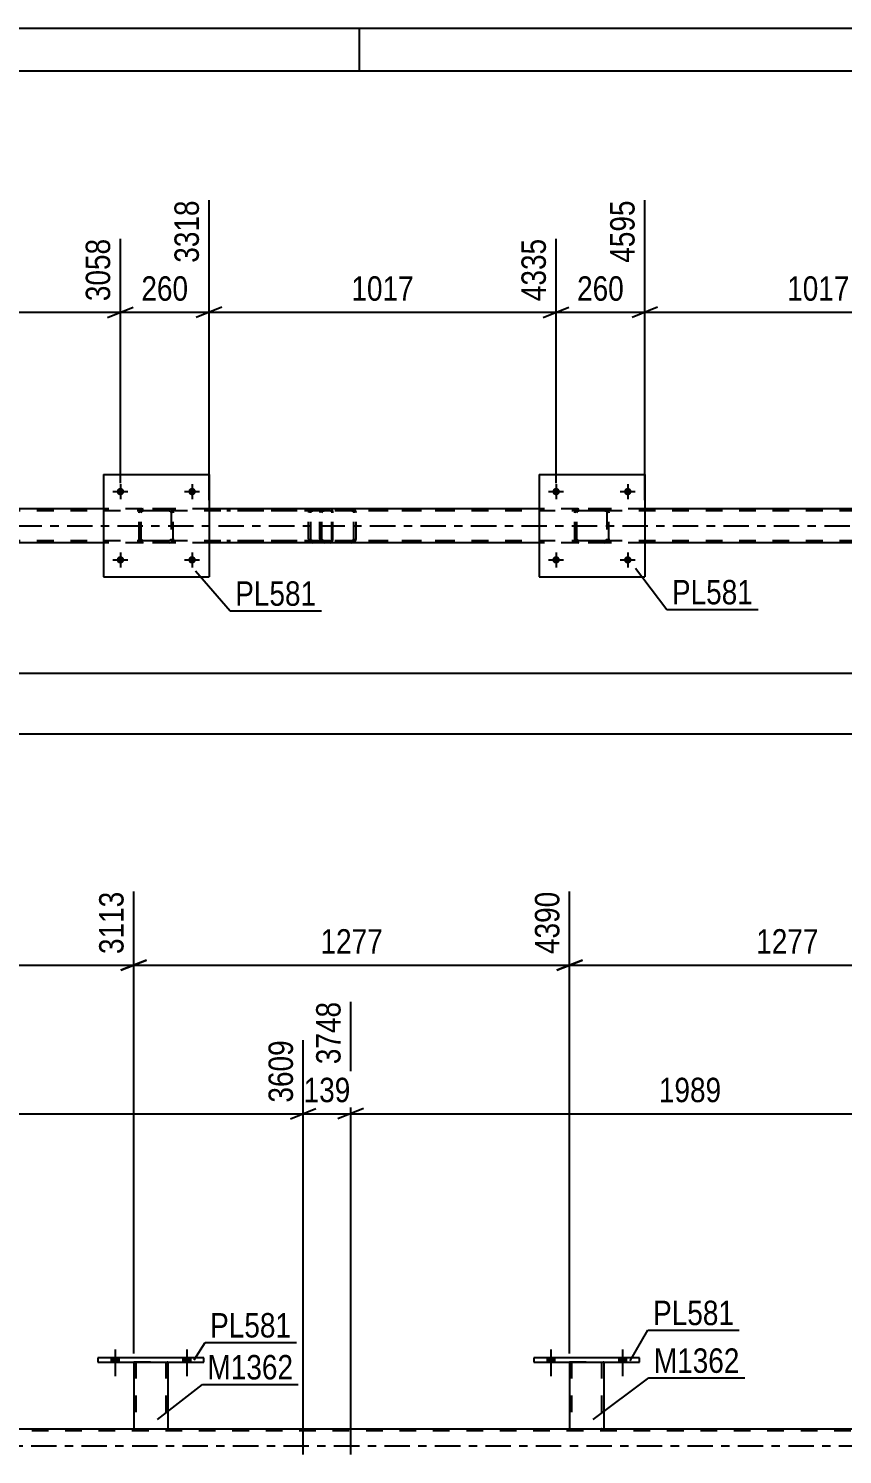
# Model space of a CAD drawing. Header units: millimetres. Extents: x 0 to 841, y 0 to 594.
# Drawn here: x 172.2 to 267.6, y 426.9 to 594 of the extents above; entities that cross this region are included whole.
import ezdxf

# ---------------------------------------------------------------- set-up
doc = ezdxf.new("R2010")
doc.units = ezdxf.units.MM
doc.linetypes.add('DXK_LINE_DOT2', pattern=[3.9198, 1.9599, -1.9599])
doc.linetypes.add('DXK_LINE_DOT3', pattern=[5.9187, 2.979, -0.9799, 0.9799, -0.9799])
doc.styles.add('Arial Narrow', font='ARIALN.TTF', dxfattribs={"height": 0.2})

# ---------------------------------------------------------------- blocks, each defined once
blk = doc.blocks.new('Unknown-122615341-1133 - 26243')
at = {"color": 5, "linetype": 'Continuous'}
for p, q in [((841, 594), (0, 594)), ((211, 589), (211, 594)), ((836, 589), (5, 589))]:
    blk.add_line(p, q, dxfattribs=at)
blk = doc.blocks.new('Bolt-122615341-4693 - 4686')
at = {"linetype": 'Continuous'}
for points in [[(234.48, 531.73, -1), (233.6, 531.73, -1)], [(242.88, 531.73, -1), (242, 531.73, -1)]]:
    blk.add_hatch(color=1, dxfattribs=at).paths.add_polyline_path(points)
at = {"color": 1, "linetype": 'Continuous'}
for p, q in [((233.16, 531.73), (234.92, 531.73)), ((234.04, 532.61), (234.04, 530.85)), ((241.56, 531.73), (243.32, 531.73)), ((242.44, 532.61), (242.44, 530.85))]:
    blk.add_line(p, q, dxfattribs=at)
blk = doc.blocks.new('Bolt-122615341-4696 - 4686')
at = {"linetype": 'Continuous'}
for points in [[(183.4, 539.73, -1), (182.52, 539.73, -1)], [(191.8, 539.73, -1), (190.92, 539.73, -1)]]:
    blk.add_hatch(color=1, dxfattribs=at).paths.add_polyline_path(points)
at = {"color": 1, "linetype": 'Continuous'}
for p, q in [((182.96, 540.61), (182.96, 538.85)), ((191.36, 540.61), (191.36, 538.85)), ((182.08, 539.73), (183.84, 539.73)), ((190.48, 539.73), (192.24, 539.73))]:
    blk.add_line(p, q, dxfattribs=at)
blk = doc.blocks.new('Bolt-122615341-4694 - 4686')
at = {"linetype": 'Continuous'}
for points in [[(234.48, 539.73, -1), (233.6, 539.73, -1)], [(242.88, 539.73, -1), (242, 539.73, -1)]]:
    blk.add_hatch(color=1, dxfattribs=at).paths.add_polyline_path(points)
at = {"color": 1, "linetype": 'Continuous'}
for p, q in [((234.04, 540.61), (234.04, 538.85)), ((242.44, 540.61), (242.44, 538.85)), ((233.16, 539.73), (234.92, 539.73)), ((241.56, 539.73), (243.32, 539.73))]:
    blk.add_line(p, q, dxfattribs=at)
blk = doc.blocks.new('Bolt-122615341-4695 - 4686')
at = {"linetype": 'Continuous'}
for points in [[(183.4, 531.73, -1), (182.52, 531.73, -1)], [(191.8, 531.73, -1), (190.92, 531.73, -1)]]:
    blk.add_hatch(color=1, dxfattribs=at).paths.add_polyline_path(points)
at = {"color": 1, "linetype": 'Continuous'}
for p, q in [((182.08, 531.73), (183.84, 531.73)), ((182.96, 532.61), (182.96, 530.85)), ((190.48, 531.73), (192.24, 531.73)), ((191.36, 532.61), (191.36, 530.85))]:
    blk.add_line(p, q, dxfattribs=at)
blk = doc.blocks.new('Part-122615341-4714 - 4686')
at = {"color": 2, "linetype": 'Continuous'}
for p, q in [((232.04, 541.73), (232.04, 529.73)), ((232.04, 541.73), (244.44, 541.73)), ((244.44, 541.73), (244.44, 529.73)), ((232.04, 529.73), (244.44, 529.73))]:
    blk.add_line(p, q, dxfattribs=at)
blk = doc.blocks.new('Part-122615341-4715 - 4686')
at = {"color": 7, "linetype": 'DXK_LINE_DOT2'}
for p, q in [((185.16, 537.25), (185.2, 537.43)), ((185.2, 537.43), (185.16, 537.25)), ((185.16, 534.21), (185.16, 537.25)), ((185.4, 537.25), (185.42, 537.34)), ((185.4, 534.21), (185.4, 537.25)), ((185.42, 537.34), (185.47, 537.42)), ((185.46, 537.69), (185.64, 537.73)), ((185.64, 537.73), (185.46, 537.69)), ((185.47, 537.42), (185.55, 537.47)), ((185.55, 537.47), (185.64, 537.49)), ((188.68, 537.73), (185.64, 537.73)), ((188.68, 537.49), (185.64, 537.49)), ((188.68, 537.73), (188.86, 537.69)), ((188.86, 537.69), (188.68, 537.73)), ((188.68, 537.49), (188.77, 537.47)), ((188.77, 537.47), (188.85, 537.42)), ((188.85, 537.42), (188.9, 537.34)), ((188.9, 537.34), (188.92, 537.25)), ((188.92, 537.25), (188.92, 534.21)), ((189.12, 537.43), (189.16, 537.25)), ((189.16, 537.25), (189.12, 537.43)), ((189.16, 534.21), (189.16, 537.25)), ((185.2, 534.02), (185.16, 534.21)), ((185.16, 534.21), (185.2, 534.02)), ((185.42, 534.12), (185.4, 534.21)), ((185.47, 534.04), (185.42, 534.12)), ((185.64, 533.73), (185.46, 533.76)), ((185.46, 533.76), (185.64, 533.73)), ((185.55, 533.99), (185.47, 534.04)), ((185.64, 533.97), (185.55, 533.99)), ((188.68, 533.97), (185.64, 533.97)), ((188.68, 533.73), (185.64, 533.73)), ((188.77, 533.99), (188.68, 533.97)), ((188.86, 533.76), (188.68, 533.73)), ((188.68, 533.73), (188.86, 533.76)), ((188.85, 534.04), (188.77, 533.99)), ((188.9, 534.12), (188.85, 534.04)), ((188.92, 534.21), (188.9, 534.12)), ((189.16, 534.21), (189.12, 534.02)), ((189.12, 534.02), (189.16, 534.21))]:
    blk.add_line(p, q, dxfattribs=at)
at = {"color": 7, "linetype": 'DXK_LINE_DOT3'}
blk.add_line((187.16, 535.73), (187.16, 535.73), dxfattribs=at)
at = {"color": 7, "linetype": 'DXK_LINE_DOT2'}
for centre, start, end in [((185.64, 537.25), 112.5, 157.5), ((185.64, 537.25), 112.5, 157.5), ((188.68, 537.25), 22.5, 67.5), ((188.68, 537.25), 22.5, 67.5), ((185.64, 534.21), 202.5, 247.5), ((185.64, 534.21), 202.5, 247.5), ((188.68, 534.21), 292.5, 337.5), ((188.68, 534.21), 292.5, 337.5)]:
    blk.add_arc(centre, 0.48, start, end, dxfattribs=at)
blk = doc.blocks.new('Part-122615341-4720 - 4686')
at = {"color": 2, "linetype": 'Continuous'}
for p, q in [((180.96, 541.73), (180.96, 529.73)), ((180.96, 541.73), (193.36, 541.73)), ((193.36, 541.73), (193.36, 529.73)), ((180.96, 529.73), (193.36, 529.73))]:
    blk.add_line(p, q, dxfattribs=at)
blk = doc.blocks.new('Part-122615341-4876 - 4686')
at = {"color": 7, "linetype": 'DXK_LINE_DOT2'}
for p, q in [((759.19, 537.49), (111.6, 537.49)), ((193.36, 537.73), (180.96, 537.73)), ((244.44, 537.73), (232.04, 537.73)), ((759.19, 533.97), (111.6, 533.97)), ((193.36, 533.73), (180.96, 533.73)), ((244.44, 533.73), (232.04, 533.73))]:
    blk.add_line(p, q, dxfattribs=at)
at = {"color": 2, "linetype": 'Continuous'}
for p, q in [((180.96, 537.73), (142.28, 537.73)), ((232.04, 537.73), (193.36, 537.73)), ((283.12, 537.73), (244.44, 537.73)), ((180.96, 533.73), (142.28, 533.73)), ((232.04, 533.73), (193.36, 533.73)), ((283.12, 533.73), (244.44, 533.73))]:
    blk.add_line(p, q, dxfattribs=at)
at = {"color": 7, "linetype": 'DXK_LINE_DOT3'}
blk.add_line((111.6, 535.73), (759.19, 535.73), dxfattribs=at)
blk = doc.blocks.new('Part-122615341-4801 - 4686')
at = {"color": 7, "linetype": 'DXK_LINE_DOT2'}
for p, q in [((207.61, 537.73), (195.45, 537.73)), ((207.61, 537.49), (195.45, 537.49)), ((205.05, 537.42), (205.02, 537.25)), ((205.02, 534.21), (205.02, 537.25)), ((205.05, 537.43), (205.05, 537.42)), ((205.27, 537.25), (205.29, 537.34)), ((205.27, 534.21), (205.27, 537.25)), ((205.29, 537.34), (205.34, 537.42)), ((205.52, 537.73), (205.33, 537.69)), ((205.34, 537.42), (205.42, 537.47)), ((205.42, 537.47), (205.52, 537.49)), ((206.33, 537.49), (206.33, 537.73)), ((207.71, 537.69), (207.61, 537.73)), ((207.61, 537.49), (207.66, 537.47)), ((207.66, 537.47), (207.71, 537.42)), ((207.8, 537.59), (207.71, 537.69)), ((207.71, 537.42), (207.74, 537.34)), ((207.74, 537.34), (207.75, 537.25)), ((207.75, 534.21), (207.75, 537.25)), ((207.86, 537.43), (207.8, 537.59)), ((207.88, 537.25), (207.86, 537.43)), ((207.88, 534.21), (207.88, 537.25)), ((207.61, 533.97), (195.45, 533.97)), ((207.61, 533.73), (195.45, 533.73)), ((205.02, 534.21), (205.05, 534.03)), ((205.29, 534.12), (205.27, 534.21)), ((205.34, 534.04), (205.29, 534.12)), ((205.33, 533.77), (205.52, 533.73)), ((205.42, 533.99), (205.34, 534.04)), ((205.52, 533.97), (205.42, 533.99)), ((206.33, 533.73), (206.33, 533.97)), ((207.66, 533.99), (207.61, 533.97)), ((207.61, 533.73), (207.71, 533.77)), ((207.71, 534.04), (207.66, 533.99)), ((207.74, 534.12), (207.71, 534.04)), ((207.71, 533.77), (207.8, 533.87)), ((207.75, 534.21), (207.74, 534.12)), ((207.8, 533.87), (207.86, 534.03)), ((207.86, 534.03), (207.88, 534.21))]:
    blk.add_line(p, q, dxfattribs=at)
for centre, start, end in [((205.5, 537.23), 111.1941, 156.1506), ((205.5, 534.22), 203.8494, 248.8059)]:
    blk.add_arc(centre, 0.492, start, end, dxfattribs=at)
blk = doc.blocks.new('Part-122615341-4824 - 4686')
at = {"color": 7, "linetype": 'DXK_LINE_DOT2'}
for p, q in [((206.37, 537.42), (206.33, 537.25)), ((206.33, 534.21), (206.33, 537.25)), ((206.37, 537.43), (206.37, 537.42)), ((206.59, 537.25), (206.61, 537.34)), ((206.59, 534.21), (206.59, 537.25)), ((206.61, 537.34), (206.67, 537.42)), ((206.85, 537.73), (206.65, 537.69)), ((206.67, 537.42), (206.75, 537.47)), ((206.75, 537.47), (206.85, 537.49)), ((221.83, 537.73), (206.85, 537.73)), ((221.83, 537.49), (206.85, 537.49)), ((210.28, 537.69), (210.08, 537.73)), ((210.08, 537.49), (210.18, 537.47)), ((210.18, 537.47), (210.26, 537.42)), ((210.26, 537.42), (210.32, 537.34)), ((210.32, 537.34), (210.34, 537.25)), ((210.34, 534.21), (210.34, 537.25)), ((210.56, 537.42), (210.55, 537.43)), ((210.59, 537.25), (210.56, 537.42)), ((210.59, 534.21), (210.59, 537.25)), ((206.33, 534.21), (206.37, 534.03)), ((206.61, 534.12), (206.59, 534.21)), ((206.67, 534.04), (206.61, 534.12)), ((206.65, 533.77), (206.85, 533.73)), ((206.75, 533.99), (206.67, 534.04)), ((206.85, 533.97), (206.75, 533.99)), ((221.83, 533.97), (206.85, 533.97)), ((221.83, 533.73), (206.85, 533.73)), ((210.18, 533.99), (210.08, 533.97)), ((210.08, 533.73), (210.28, 533.77)), ((210.26, 534.04), (210.18, 533.99)), ((210.32, 534.12), (210.26, 534.04)), ((210.34, 534.21), (210.32, 534.12)), ((210.55, 534.03), (210.59, 534.21))]:
    blk.add_line(p, q, dxfattribs=at)
for centre, start, end in [((206.83, 537.23), 110.7583, 155.68), ((210.1, 537.23), 24.32, 69.2417), ((206.83, 534.23), 204.32, 249.2417), ((210.1, 534.23), 290.7583, 335.68)]:
    blk.add_arc(centre, 0.496, start, end, dxfattribs=at)
blk = doc.blocks.new('Part-122615341-4843 - 4686')
at = {"color": 7, "linetype": 'DXK_LINE_DOT2'}
for p, q in [((236.24, 537.25), (236.28, 537.43)), ((236.28, 537.43), (236.24, 537.25)), ((236.24, 534.21), (236.24, 537.25)), ((236.48, 537.25), (236.5, 537.34)), ((236.48, 534.21), (236.48, 537.25)), ((236.5, 537.34), (236.55, 537.42)), ((236.54, 537.69), (236.72, 537.73)), ((236.72, 537.73), (236.54, 537.69)), ((236.55, 537.42), (236.63, 537.47)), ((236.63, 537.47), (236.72, 537.49)), ((239.76, 537.73), (236.72, 537.73)), ((239.76, 537.49), (236.72, 537.49)), ((239.76, 537.73), (239.94, 537.69)), ((239.94, 537.69), (239.76, 537.73)), ((239.76, 537.49), (239.85, 537.47)), ((239.85, 537.47), (239.93, 537.42)), ((239.93, 537.42), (239.98, 537.34)), ((239.98, 537.34), (240, 537.25)), ((240, 537.25), (240, 534.21)), ((240.2, 537.43), (240.24, 537.25)), ((240.24, 537.25), (240.2, 537.43)), ((240.24, 534.21), (240.24, 537.25)), ((236.28, 534.02), (236.24, 534.21)), ((236.24, 534.21), (236.28, 534.02)), ((236.5, 534.12), (236.48, 534.21)), ((236.55, 534.04), (236.5, 534.12)), ((236.72, 533.73), (236.54, 533.76)), ((236.54, 533.76), (236.72, 533.73)), ((236.63, 533.99), (236.55, 534.04)), ((236.72, 533.97), (236.63, 533.99)), ((239.76, 533.97), (236.72, 533.97)), ((239.76, 533.73), (236.72, 533.73)), ((239.85, 533.99), (239.76, 533.97)), ((239.94, 533.76), (239.76, 533.73)), ((239.76, 533.73), (239.94, 533.76)), ((239.93, 534.04), (239.85, 533.99)), ((239.98, 534.12), (239.93, 534.04)), ((240, 534.21), (239.98, 534.12)), ((240.24, 534.21), (240.2, 534.02)), ((240.2, 534.02), (240.24, 534.21))]:
    blk.add_line(p, q, dxfattribs=at)
at = {"color": 7, "linetype": 'DXK_LINE_DOT3'}
blk.add_line((238.24, 535.73), (238.24, 535.73), dxfattribs=at)
at = {"color": 7, "linetype": 'DXK_LINE_DOT2'}
for centre, start, end in [((236.72, 537.25), 112.5, 157.5), ((236.72, 537.25), 112.5, 157.5), ((239.76, 537.25), 22.5, 67.5), ((239.76, 537.25), 22.5, 67.5), ((236.72, 534.21), 202.5, 247.5), ((236.72, 534.21), 202.5, 247.5), ((239.76, 534.21), 292.5, 337.5), ((239.76, 534.21), 292.5, 337.5)]:
    blk.add_arc(centre, 0.48, start, end, dxfattribs=at)
blk = doc.blocks.new('Bolt-122615341-3471 - 3010')
at = {"linetype": 'Continuous'}
for points in [[(232.98, 437.73), (233.86, 437.73), (233.86, 438.21), (232.98, 438.21)], [(241.38, 437.73), (242.26, 437.73), (242.26, 438.21), (241.38, 438.21)]]:
    blk.add_hatch(color=1, dxfattribs=at).paths.add_polyline_path(points)
at = {"color": 1, "linetype": 'Continuous'}
for p, q in [((232.98, 438.21), (232.98, 437.73)), ((233.42, 439.21), (233.42, 436.09)), ((233.86, 438.21), (233.86, 437.73)), ((241.38, 438.21), (241.38, 437.73)), ((241.82, 439.21), (241.82, 436.09)), ((242.26, 438.21), (242.26, 437.73))]:
    blk.add_line(p, q, dxfattribs=at)
blk = doc.blocks.new('Part-122615341-3197 - 3010')
at = {"color": 2, "linetype": 'Continuous'}
blk.add_line((60.03, 429.89), (758.57, 429.89), dxfattribs=at)
at = {"color": 7, "linetype": 'DXK_LINE_DOT2'}
blk.add_line((758.57, 429.65), (60.03, 429.65), dxfattribs=at)
at = {"color": 7, "linetype": 'DXK_LINE_DOT3'}
blk.add_line((60.03, 427.89), (758.57, 427.89), dxfattribs=at)
blk = doc.blocks.new('Part-122615341-3330 - 3010')
at = {"color": 2, "linetype": 'Continuous'}
for p, q in [((231.42, 438.21), (231.42, 437.73)), ((243.82, 438.21), (231.42, 438.21)), ((243.82, 437.73), (243.82, 438.21)), ((231.42, 437.73), (243.82, 437.73))]:
    blk.add_line(p, q, dxfattribs=at)
blk = doc.blocks.new('Bolt-122615341-3424 - 3010')
at = {"linetype": 'Continuous'}
for points in [[(232.98, 437.73), (233.86, 437.73), (233.86, 438.21), (232.98, 438.21)], [(241.38, 437.73), (242.26, 437.73), (242.26, 438.21), (241.38, 438.21)]]:
    blk.add_hatch(color=1, dxfattribs=at).paths.add_polyline_path(points)
at = {"color": 1, "linetype": 'Continuous'}
for p, q in [((232.98, 438.21), (232.98, 437.73)), ((233.42, 439.21), (233.42, 436.09)), ((233.86, 438.21), (233.86, 437.73)), ((241.38, 438.21), (241.38, 437.73)), ((241.82, 439.21), (241.82, 436.09)), ((242.26, 438.21), (242.26, 437.73))]:
    blk.add_line(p, q, dxfattribs=at)
blk = doc.blocks.new('Part-122615341-3320 - 3010')
at = {"color": 2, "linetype": 'Continuous'}
for p, q in [((180.33, 438.21), (180.33, 437.73)), ((192.73, 438.21), (180.33, 438.21)), ((192.73, 437.73), (192.73, 438.21)), ((180.33, 437.73), (192.73, 437.73))]:
    blk.add_line(p, q, dxfattribs=at)
blk = doc.blocks.new('Part-122615341-3325 - 3010')
at = {"color": 7, "linetype": 'DXK_LINE_DOT2'}
for p, q in [((184.53, 437.74), (188.53, 437.74)), ((184.53, 437.73), (184.53, 437.74)), ((184.53, 437.74), (184.53, 437.73)), ((184.77, 437.74), (184.77, 429.9)), ((188.29, 437.74), (188.29, 429.9)), ((188.53, 437.74), (188.53, 437.73)), ((188.53, 437.73), (188.53, 437.74)), ((188.24, 429.9), (188.28, 429.9)), ((188.24, 429.9), (188.28, 429.9)), ((188.28, 429.9), (188.29, 429.9)), ((188.28, 429.9), (188.29, 429.9))]:
    blk.add_line(p, q, dxfattribs=at)
at = {"color": 2, "linetype": 'Continuous'}
for p, q in [((184.53, 437.73), (184.53, 429.9)), ((188.53, 437.73), (188.53, 429.9)), ((184.53, 429.9), (188.53, 429.9))]:
    blk.add_line(p, q, dxfattribs=at)
blk = doc.blocks.new('Part-122615341-3413 - 3010')
at = {"color": 7, "linetype": 'DXK_LINE_DOT2'}
for p, q in [((235.62, 437.74), (239.62, 437.74)), ((235.62, 437.73), (235.62, 437.74)), ((235.62, 437.74), (235.62, 437.73)), ((235.86, 437.74), (235.86, 429.9)), ((239.38, 437.74), (239.38, 429.9)), ((239.62, 437.74), (239.62, 437.73)), ((239.62, 437.73), (239.62, 437.74)), ((239.36, 429.9), (239.32, 429.9)), ((239.32, 429.9), (239.36, 429.9)), ((239.38, 429.9), (239.36, 429.9)), ((239.36, 429.9), (239.38, 429.9))]:
    blk.add_line(p, q, dxfattribs=at)
at = {"color": 2, "linetype": 'Continuous'}
for p, q in [((235.62, 437.73), (235.62, 429.9)), ((239.62, 437.73), (239.62, 429.9)), ((235.62, 429.9), (239.62, 429.9))]:
    blk.add_line(p, q, dxfattribs=at)
blk = doc.blocks.new('Bolt-122615341-3447 - 3010')
at = {"linetype": 'Continuous'}
for points in [[(181.89, 437.73), (182.77, 437.73), (182.77, 438.21), (181.89, 438.21)], [(190.29, 437.73), (191.17, 437.73), (191.17, 438.21), (190.29, 438.21)]]:
    blk.add_hatch(color=1, dxfattribs=at).paths.add_polyline_path(points)
at = {"color": 1, "linetype": 'Continuous'}
for p, q in [((181.89, 438.21), (181.89, 437.73)), ((182.33, 439.21), (182.33, 436.09)), ((182.77, 438.21), (182.77, 437.73)), ((190.29, 438.21), (190.29, 437.73)), ((190.73, 439.21), (190.73, 436.09)), ((191.17, 438.21), (191.17, 437.73))]:
    blk.add_line(p, q, dxfattribs=at)
blk = doc.blocks.new('Bolt-122615341-3448 - 3010')
at = {"linetype": 'Continuous'}
for points in [[(181.89, 437.73), (182.77, 437.73), (182.77, 438.21), (181.89, 438.21)], [(190.29, 437.73), (191.17, 437.73), (191.17, 438.21), (190.29, 438.21)]]:
    blk.add_hatch(color=1, dxfattribs=at).paths.add_polyline_path(points)
at = {"color": 1, "linetype": 'Continuous'}
for p, q in [((181.89, 438.21), (181.89, 437.73)), ((182.33, 439.21), (182.33, 436.09)), ((182.77, 438.21), (182.77, 437.73)), ((190.29, 438.21), (190.29, 437.73)), ((190.73, 439.21), (190.73, 436.09)), ((191.17, 438.21), (191.17, 437.73))]:
    blk.add_line(p, q, dxfattribs=at)
blk = doc.blocks.new('StraightDimension-122615341-5075 - 4686')
at = {"color": 7, "linetype": 'Continuous'}
for p, q in [((244.44, 538.73), (244.44, 573.87)), ((234.04, 540.73), (234.04, 569.37)), ((232.54, 560.15), (235.54, 561.35)), ((234.04, 560.75), (244.44, 560.75)), ((245.94, 561.35), (242.94, 560.15))]:
    blk.add_line(p, q, dxfattribs=at)
at = {"color": 0}
blk.add_wipeout([(242.58, 561.5), (242.58, 565.7), (235.9, 565.7), (235.9, 561.5)], dxfattribs=at)
at = {"color": 3, "style": 'Arial Narrow'}
blk.add_text('260', height=2.863, dxfattribs=at).set_placement((236.5, 562.1))
at = {"color": 0, "linetype": 'Continuous'}
blk.add_wipeout([(243.84, 574.47), (239.64, 574.47), (239.64, 565.95), (243.84, 565.95)], dxfattribs=at)
at = {"color": 3, "linetype": 'Continuous', "style": 'Arial Narrow'}
blk.add_text('4595', height=2.863, rotation=90.0002, dxfattribs=at).set_placement((243.24, 566.55))
blk = doc.blocks.new('StraightDimension-122615341-5021 - 4686')
at = {"color": 7, "linetype": 'Continuous'}
for p, q in [((142.28, 538.73), (142.28, 573.87)), ((182.96, 540.73), (182.96, 569.37)), ((143.78, 561.35), (140.78, 560.15)), ((142.28, 560.75), (182.96, 560.75)), ((181.46, 560.15), (184.46, 561.35))]:
    blk.add_line(p, q, dxfattribs=at)
at = {"color": 0, "linetype": 'Continuous'}
blk.add_wipeout([(182.36, 569.97), (178.16, 569.97), (178.16, 561.45), (182.36, 561.45)], dxfattribs=at)
at = {"color": 0}
blk.add_wipeout([(166.88, 561.5), (166.88, 565.7), (158.36, 565.7), (158.36, 561.5)], dxfattribs=at)
at = {"color": 3, "linetype": 'Continuous', "style": 'Arial Narrow'}
blk.add_text('3058', height=2.863, rotation=90.0002, dxfattribs=at).set_placement((181.76, 562.05))
at = {"color": 3, "style": 'Arial Narrow'}
blk.add_text('1017', height=2.863, dxfattribs=at).set_placement((158.96, 562.1))
blk = doc.blocks.new('StraightDimension-122615341-5039 - 4686')
at = {"color": 7, "linetype": 'Continuous'}
for p, q in [((193.36, 538.73), (193.36, 573.87)), ((182.96, 540.73), (182.96, 569.37)), ((181.46, 560.15), (184.46, 561.35)), ((182.96, 560.75), (193.36, 560.75)), ((194.86, 561.35), (191.86, 560.15))]:
    blk.add_line(p, q, dxfattribs=at)
at = {"color": 0}
blk.add_wipeout([(191.5, 561.5), (191.5, 565.7), (184.82, 565.7), (184.82, 561.5)], dxfattribs=at)
at = {"color": 3, "style": 'Arial Narrow'}
blk.add_text('260', height=2.863, dxfattribs=at).set_placement((185.42, 562.1))
at = {"color": 0, "linetype": 'Continuous'}
blk.add_wipeout([(192.76, 574.47), (188.56, 574.47), (188.56, 565.95), (192.76, 565.95)], dxfattribs=at)
at = {"color": 3, "linetype": 'Continuous', "style": 'Arial Narrow'}
blk.add_text('3318', height=2.863, rotation=90.0002, dxfattribs=at).set_placement((192.16, 566.55))
blk = doc.blocks.new('StraightDimension-122615341-5057 - 4686')
at = {"color": 7, "linetype": 'Continuous'}
for p, q in [((193.36, 538.73), (193.36, 573.87)), ((234.04, 540.73), (234.04, 569.37)), ((194.86, 561.35), (191.86, 560.15)), ((193.36, 560.75), (234.04, 560.75)), ((232.54, 560.15), (235.54, 561.35))]:
    blk.add_line(p, q, dxfattribs=at)
at = {"color": 0, "linetype": 'Continuous'}
blk.add_wipeout([(233.44, 569.97), (229.24, 569.97), (229.24, 561.45), (233.44, 561.45)], dxfattribs=at)
at = {"color": 0}
blk.add_wipeout([(217.96, 561.5), (217.96, 565.7), (209.44, 565.7), (209.44, 561.5)], dxfattribs=at)
at = {"color": 3, "linetype": 'Continuous', "style": 'Arial Narrow'}
blk.add_text('4335', height=2.863, rotation=90.0002, dxfattribs=at).set_placement((232.84, 562.05))
at = {"color": 3, "style": 'Arial Narrow'}
blk.add_text('1017', height=2.863, dxfattribs=at).set_placement((210.04, 562.1))
blk = doc.blocks.new('StraightDimension-122615341-5093 - 4686')
at = {"color": 7, "linetype": 'Continuous'}
for p, q in [((244.44, 538.73), (244.44, 573.87)), ((285.12, 540.73), (285.12, 569.37)), ((245.94, 561.35), (242.94, 560.15)), ((244.44, 560.75), (285.12, 560.75)), ((283.62, 560.15), (286.62, 561.35))]:
    blk.add_line(p, q, dxfattribs=at)
at = {"color": 0, "linetype": 'Continuous'}
blk.add_wipeout([(284.52, 569.97), (280.32, 569.97), (280.32, 561.45), (284.52, 561.45)], dxfattribs=at)
at = {"color": 0}
blk.add_wipeout([(269.04, 561.5), (269.04, 565.7), (260.53, 565.7), (260.53, 561.5)], dxfattribs=at)
at = {"color": 3, "linetype": 'Continuous', "style": 'Arial Narrow'}
blk.add_text('5612', height=2.863, rotation=90.0002, dxfattribs=at).set_placement((283.92, 562.05))
at = {"color": 3, "style": 'Arial Narrow'}
blk.add_text('1017', height=2.863, dxfattribs=at).set_placement((261.13, 562.1))
blk = doc.blocks.new('StraightDimension-122615341-5572 - 4686')
at = {"color": 7, "linetype": 'Continuous'}
blk.add_line((70.72, 511.33), (759.83, 511.33), dxfattribs=at)
blk = doc.blocks.new('StraightDimension-122615341-24763 - 4686')
at = {"color": 7, "linetype": 'Continuous'}
blk.add_line((71.36, 518.47), (759.19, 518.47), dxfattribs=at)
blk = doc.blocks.new('StraightDimension-122615341-3897 - 3010')
at = {"color": 7, "linetype": 'Continuous'}
for p, q in [((235.62, 438.74), (235.62, 492.85)), ((286.7, 438.74), (286.7, 492.85)), ((237.12, 484.84), (234.12, 483.64)), ((285.2, 483.64), (288.2, 484.84)), ((235.62, 484.24), (286.7, 484.24))]:
    blk.add_line(p, q, dxfattribs=at)
at = {"color": 0, "linetype": 'Continuous'}
blk.add_wipeout([(286.1, 493.45), (281.9, 493.45), (281.9, 484.94), (286.1, 484.94)], dxfattribs=at)
at = {"color": 0}
blk.add_wipeout([(265.41, 484.99), (265.41, 489.19), (256.9, 489.19), (256.9, 484.99)], dxfattribs=at)
at = {"color": 3, "linetype": 'Continuous', "style": 'Arial Narrow'}
blk.add_text('5667', height=2.863, rotation=90.0002, dxfattribs=at).set_placement((285.5, 485.54))
at = {"color": 3, "style": 'Arial Narrow'}
blk.add_text('1277', height=2.863, dxfattribs=at).set_placement((257.5, 485.59))
blk = doc.blocks.new('StraightDimension-122615341-3907 - 3010')
at = {"color": 7, "linetype": 'Continuous'}
for p, q in [((184.53, 438.74), (184.53, 492.85)), ((235.62, 438.74), (235.62, 492.85)), ((186.03, 484.84), (183.03, 483.64)), ((234.12, 483.64), (237.12, 484.84)), ((184.53, 484.24), (235.62, 484.24))]:
    blk.add_line(p, q, dxfattribs=at)
at = {"color": 0, "linetype": 'Continuous'}
blk.add_wipeout([(235.02, 493.45), (230.82, 493.45), (230.82, 484.94), (235.02, 484.94)], dxfattribs=at)
at = {"color": 0}
blk.add_wipeout([(214.33, 484.99), (214.33, 489.19), (205.82, 489.19), (205.82, 484.99)], dxfattribs=at)
at = {"color": 3, "linetype": 'Continuous', "style": 'Arial Narrow'}
blk.add_text('4390', height=2.863, rotation=90.0002, dxfattribs=at).set_placement((234.42, 485.54))
at = {"color": 3, "style": 'Arial Narrow'}
blk.add_text('1277', height=2.863, dxfattribs=at).set_placement((206.42, 485.59))
blk = doc.blocks.new('StraightDimension-122615341-3917 - 3010')
at = {"color": 7, "linetype": 'Continuous'}
for p, q in [((133.45, 438.74), (133.45, 492.85)), ((184.53, 438.74), (184.53, 492.85)), ((134.95, 484.84), (131.95, 483.64)), ((183.03, 483.64), (186.03, 484.84)), ((133.45, 484.24), (184.53, 484.24))]:
    blk.add_line(p, q, dxfattribs=at)
at = {"color": 0, "linetype": 'Continuous'}
blk.add_wipeout([(183.93, 493.45), (179.73, 493.45), (179.73, 484.94), (183.93, 484.94)], dxfattribs=at)
at = {"color": 0}
blk.add_wipeout([(163.25, 484.99), (163.25, 489.19), (154.74, 489.19), (154.74, 484.99)], dxfattribs=at)
at = {"color": 3, "linetype": 'Continuous', "style": 'Arial Narrow'}
blk.add_text('3113', height=2.863, rotation=90.0002, dxfattribs=at).set_placement((183.33, 485.54))
at = {"color": 3, "style": 'Arial Narrow'}
blk.add_text('1277', height=2.863, dxfattribs=at).set_placement((155.34, 485.59))
blk = doc.blocks.new('StraightDimension-122615341-23049 - 3010')
at = {"color": 7, "linetype": 'Continuous'}
for p, q in [((209.97, 426.89), (209.97, 479.94)), ((289.53, 426.89), (289.53, 475.44)), ((211.47, 467.43), (208.47, 466.23)), ((209.97, 466.83), (289.53, 466.83)), ((288.03, 466.23), (291.03, 467.43))]:
    blk.add_line(p, q, dxfattribs=at)
at = {"color": 0, "linetype": 'Continuous'}
blk.add_wipeout([(288.93, 476.04), (284.73, 476.04), (284.73, 467.53), (288.93, 467.53)], dxfattribs=at)
at = {"color": 0}
blk.add_wipeout([(254, 467.58), (254, 471.78), (245.49, 471.78), (245.49, 467.58)], dxfattribs=at)
at = {"color": 3, "linetype": 'Continuous', "style": 'Arial Narrow'}
blk.add_text('5737', height=2.863, rotation=90.0002, dxfattribs=at).set_placement((288.33, 468.13))
at = {"color": 3, "style": 'Arial Narrow'}
blk.add_text('1989', height=2.863, dxfattribs=at).set_placement((246.09, 468.18))
blk = doc.blocks.new('StraightDimension-122615341-23050 - 3010')
at = {"color": 7, "linetype": 'Continuous'}
for p, q in [((209.97, 426.89), (209.97, 479.94)), ((204.39, 426.89), (204.39, 475.44)), ((202.89, 466.23), (205.89, 467.43)), ((204.39, 466.83), (209.97, 466.83)), ((211.47, 467.43), (208.47, 466.23))]:
    blk.add_line(p, q, dxfattribs=at)
at = {"color": 0}
blk.add_wipeout([(210.52, 467.58), (210.52, 471.78), (203.84, 471.78), (203.84, 467.58)], dxfattribs=at)
at = {"color": 3, "style": 'Arial Narrow'}
blk.add_text('139', height=2.863, dxfattribs=at).set_placement((204.44, 468.18))
at = {"color": 0, "linetype": 'Continuous'}
blk.add_wipeout([(209.37, 480.54), (205.17, 480.54), (205.17, 472.03), (209.37, 472.03)], dxfattribs=at)
at = {"color": 3, "linetype": 'Continuous', "style": 'Arial Narrow'}
blk.add_text('3748', height=2.863, rotation=90.0002, dxfattribs=at).set_placement((208.77, 472.63))
blk = doc.blocks.new('StraightDimension-122615341-23051 - 3010')
at = {"color": 7, "linetype": 'Continuous'}
for p, q in [((120.57, 426.89), (120.57, 475.44)), ((204.39, 426.89), (204.39, 475.44)), ((122.07, 467.43), (119.07, 466.23)), ((120.57, 466.83), (204.39, 466.83)), ((202.89, 466.23), (205.89, 467.43))]:
    blk.add_line(p, q, dxfattribs=at)
at = {"color": 0, "linetype": 'Continuous'}
blk.add_wipeout([(203.79, 476.04), (199.59, 476.04), (199.59, 467.53), (203.79, 467.53)], dxfattribs=at)
at = {"color": 0}
blk.add_wipeout([(166.74, 467.58), (166.74, 471.78), (158.23, 471.78), (158.23, 467.58)], dxfattribs=at)
at = {"color": 3, "linetype": 'Continuous', "style": 'Arial Narrow'}
blk.add_text('3609', height=2.863, rotation=90.0002, dxfattribs=at).set_placement((203.19, 468.13))
at = {"color": 3, "style": 'Arial Narrow'}
blk.add_text('2095', height=2.863, dxfattribs=at).set_placement((158.83, 468.18))
blk = doc.blocks.new('Mark-122615341-4710 - 4686')
at = {"color": 0}
blk.add_wipeout([(257.12, 526.52), (257.12, 529.52), (247.62, 529.52), (247.62, 526.52)], dxfattribs=at)
blk.add_wipeout([(257.12, 526.52), (257.12, 529.52), (247.62, 529.52), (247.62, 526.52)], dxfattribs=at)
at = {"color": 30, "linetype": 'Continuous'}
for p, q in [((243.33, 530.76), (247.02, 525.92)), ((247.02, 525.92), (257.72, 525.92))]:
    blk.add_line(p, q, dxfattribs=at)
at = {"color": 3, "style": 'Arial Narrow'}
blk.add_text('PL581', height=2.863, dxfattribs=at).set_placement((247.62, 526.52))
blk = doc.blocks.new('Mark-122615341-4716 - 4686')
at = {"color": 0}
blk.add_wipeout([(205.92, 526.35), (205.92, 529.35), (196.42, 529.35), (196.42, 526.35)], dxfattribs=at)
blk.add_wipeout([(205.92, 526.35), (205.92, 529.35), (196.42, 529.35), (196.42, 526.35)], dxfattribs=at)
at = {"color": 30, "linetype": 'Continuous'}
for p, q in [((191.77, 530.46), (195.82, 525.75)), ((195.82, 525.75), (206.52, 525.75))]:
    blk.add_line(p, q, dxfattribs=at)
at = {"color": 3, "style": 'Arial Narrow'}
blk.add_text('PL581', height=2.863, dxfattribs=at).set_placement((196.42, 526.35))
blk = doc.blocks.new('Mark-122615341-3316 - 3010')
at = {"color": 0}
blk.add_wipeout([(202.99, 440.6), (202.99, 443.6), (193.48, 443.6), (193.48, 440.6)], dxfattribs=at)
blk.add_wipeout([(202.99, 440.6), (202.99, 443.6), (193.48, 443.6), (193.48, 440.6)], dxfattribs=at)
at = {"color": 30, "linetype": 'Continuous'}
for p, q in [((191.61, 437.99), (192.88, 440)), ((192.88, 440), (203.59, 440))]:
    blk.add_line(p, q, dxfattribs=at)
at = {"color": 3, "style": 'Arial Narrow'}
blk.add_text('PL581', height=2.863, dxfattribs=at).set_placement((193.48, 440.6))
blk = doc.blocks.new('Mark-122615341-3321 - 3010')
at = {"color": 0}
blk.add_wipeout([(203.22, 435.69), (203.22, 438.69), (193.17, 438.69), (193.17, 435.69)], dxfattribs=at)
blk.add_wipeout([(203.22, 435.69), (203.22, 438.69), (193.17, 438.69), (193.17, 435.69)], dxfattribs=at)
at = {"color": 30, "linetype": 'Continuous'}
for p, q in [((187.31, 431), (192.57, 435.09)), ((192.57, 435.09), (203.82, 435.09))]:
    blk.add_line(p, q, dxfattribs=at)
at = {"color": 3, "style": 'Arial Narrow'}
blk.add_text('M1362', height=2.863, dxfattribs=at).set_placement((193.17, 435.69))
blk = doc.blocks.new('Mark-122615341-3326 - 3010')
at = {"color": 0}
blk.add_wipeout([(254.92, 442.05), (254.92, 445.05), (245.41, 445.05), (245.41, 442.05)], dxfattribs=at)
blk.add_wipeout([(254.92, 442.05), (254.92, 445.05), (245.41, 445.05), (245.41, 442.05)], dxfattribs=at)
at = {"color": 30, "linetype": 'Continuous'}
for p, q in [((242.71, 437.86), (244.81, 441.45)), ((244.81, 441.45), (255.52, 441.45))]:
    blk.add_line(p, q, dxfattribs=at)
at = {"color": 3, "style": 'Arial Narrow'}
blk.add_text('PL581', height=2.863, dxfattribs=at).set_placement((245.41, 442.05))
blk = doc.blocks.new('Mark-122615341-3409 - 3010')
at = {"color": 0}
blk.add_wipeout([(255.56, 436.46), (255.56, 439.46), (245.5, 439.46), (245.5, 436.46)], dxfattribs=at)
blk.add_wipeout([(255.56, 436.46), (255.56, 439.46), (245.5, 439.46), (245.5, 436.46)], dxfattribs=at)
at = {"color": 30, "linetype": 'Continuous'}
for p, q in [((238.39, 431), (244.9, 435.86)), ((244.9, 435.86), (256.16, 435.86))]:
    blk.add_line(p, q, dxfattribs=at)
at = {"color": 3, "style": 'Arial Narrow'}
blk.add_text('M1362', height=2.863, dxfattribs=at).set_placement((245.5, 436.46))

msp = doc.modelspace()

# ---------------------------------------------------------------- block references
for name in ['Unknown-122615341-1133 - 26243', 'Part-122615341-4720 - 4686', 'Part-122615341-4714 - 4686', 'Bolt-122615341-4696 - 4686', 'Bolt-122615341-4694 - 4686', 'Part-122615341-4876 - 4686', 'Part-122615341-4715 - 4686', 'Part-122615341-4801 - 4686', 'Part-122615341-4824 - 4686', 'Part-122615341-4843 - 4686', 'Bolt-122615341-4695 - 4686', 'Bolt-122615341-4693 - 4686', 'Part-122615341-3320 - 3010', 'Bolt-122615341-3447 - 3010', 'Bolt-122615341-3448 - 3010', 'Part-122615341-3330 - 3010', 'Bolt-122615341-3471 - 3010', 'Bolt-122615341-3424 - 3010', 'Part-122615341-3325 - 3010', 'Part-122615341-3413 - 3010', 'Part-122615341-3197 - 3010']:
    msp.add_blockref(name, (0, 0))

# ---------------------------------------------------------------- next in the draw order: block references
for name in ['StraightDimension-122615341-5021 - 4686', 'StraightDimension-122615341-5075 - 4686', 'StraightDimension-122615341-5572 - 4686', 'StraightDimension-122615341-3897 - 3010']:
    msp.add_blockref(name, (0, 0))

# ---------------------------------------------------------------- next in the draw order: block references
for name in ['StraightDimension-122615341-5039 - 4686', 'StraightDimension-122615341-5093 - 4686', 'StraightDimension-122615341-24763 - 4686', 'StraightDimension-122615341-3907 - 3010']:
    msp.add_blockref(name, (0, 0))

# ---------------------------------------------------------------- next in the draw order: block references
for name in ['StraightDimension-122615341-5057 - 4686', 'Mark-122615341-4716 - 4686', 'Mark-122615341-4710 - 4686', 'StraightDimension-122615341-3917 - 3010', 'StraightDimension-122615341-23049 - 3010']:
    msp.add_blockref(name, (0, 0))

# ---------------------------------------------------------------- next in the draw order: block references
for name in ['StraightDimension-122615341-23050 - 3010', 'Mark-122615341-3326 - 3010']:
    msp.add_blockref(name, (0, 0))

# ---------------------------------------------------------------- next in the draw order: block references
for name in ['StraightDimension-122615341-23051 - 3010', 'Mark-122615341-3409 - 3010']:
    msp.add_blockref(name, (0, 0))

# ---------------------------------------------------------------- next in the draw order: block references
msp.add_blockref('Mark-122615341-3316 - 3010', (0, 0))

# ---------------------------------------------------------------- next in the draw order: block references
msp.add_blockref('Mark-122615341-3321 - 3010', (0, 0))

doc.saveas('drawing.dxf')
